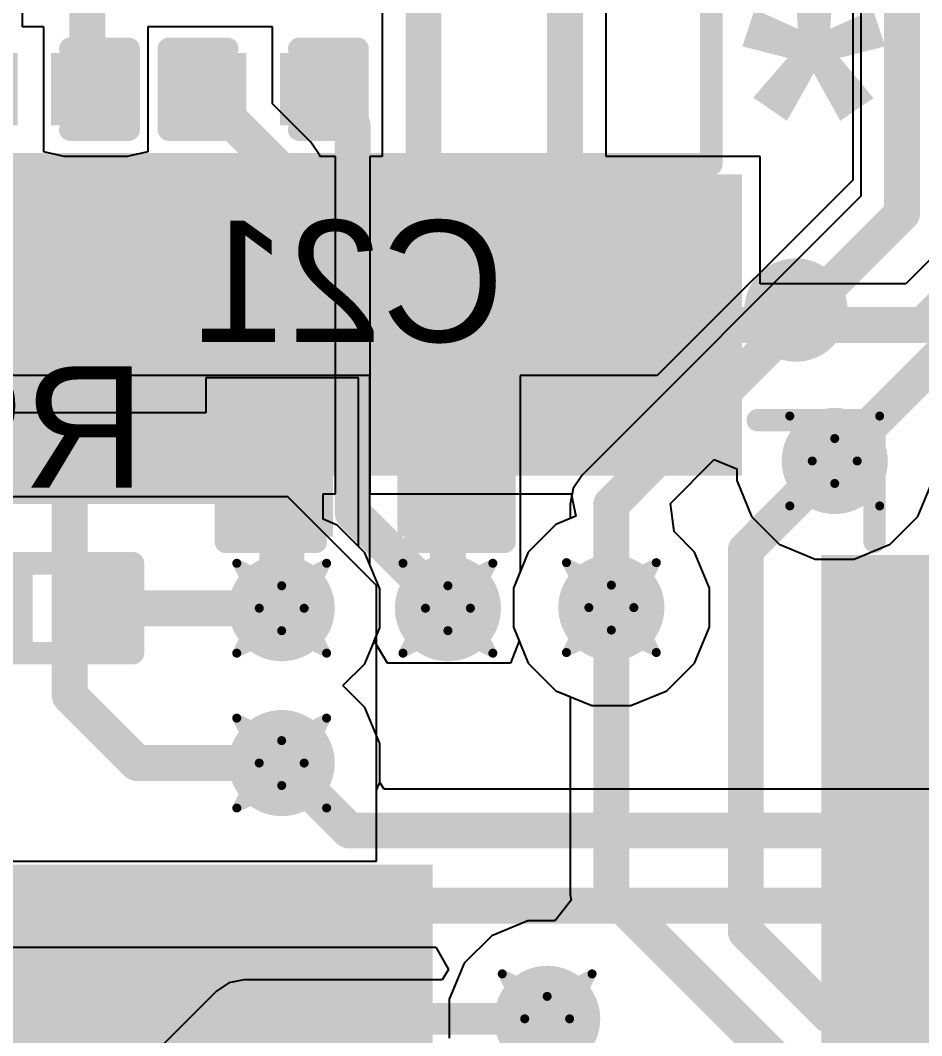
# Model space of a CAD drawing. Header units: inches. Extents: x -6 to 328, y -12 to 81.
# Drawn here: x 17.52 to 22.62, y 19.87 to 25.6 of the extents above; entities that cross this region are included whole.
import ezdxf

# ---------------------------------------------------------------- set-up
doc = ezdxf.new("R2010")
doc.units = ezdxf.units.IN
for name, color, linetype in [('Bottom Layer', 5, 'Continuous'), ('Bottom Overlay', 54, 'Continuous'), ('Bottom Paste', 16, 'Continuous'), ('Bottom Solder', 6, 'Continuous'), ('Drill Drawing', 1, 'Continuous'), ('Top Layer', 1, 'Continuous'), ('Top Overlay', 2, 'Continuous'), ('Top Paste', 8, 'Continuous'), ('Top Solder', 216, 'Continuous'), ('Via Holes', 16, 'Continuous')]:
    doc.layers.add(name, color=color, linetype=linetype)
doc.styles.add('Arial', font='', dxfattribs={"height": 0.2})
doc.styles.add('Arial_Bold', font='', dxfattribs={"height": 0.2})
doc.styles.get('Arial').set_extended_font_data('Arial')
doc.styles.get('Arial_Bold').set_extended_font_data('Arial', bold=True)

# ---------------------------------------------------------------- blocks, each defined once
blk = doc.blocks.new('LAN9255_ZMX019_9')
at = {"layer": 'Top Layer'}
for points in [[(-6.1, 8.45), (-6.1, 6.95), (-6.3, 6.95), (-6.3, 8.45)], [(-5.7, 8.45), (-5.7, 6.95), (-5.9, 6.95), (-5.9, 8.45)], [(-5.3, 8.45), (-5.3, 6.95), (-5.5, 6.95), (-5.5, 8.45)], [(-4.9, 8.45), (-4.9, 6.95), (-5.1, 6.95), (-5.1, 8.45)], [(-4.5, 8.45), (-4.5, 6.95), (-4.7, 6.95), (-4.7, 8.45)], [(-4.1, 8.45), (-4.1, 6.95), (-4.3, 6.95), (-4.3, 8.45)], [(-3.7, 8.45), (-3.7, 6.95), (-3.9, 6.95), (-3.9, 8.45)], [(-8.45, 6.3), (-6.95, 6.3), (-6.95, 6.1), (-8.45, 6.1)], [(-8.45, 5.9), (-6.95, 5.9), (-6.95, 5.7), (-8.45, 5.7)], [(-8.45, 5.5), (-6.95, 5.5), (-6.95, 5.3), (-8.45, 5.3)], [(-8.45, 5.1), (-6.95, 5.1), (-6.95, 4.9), (-8.45, 4.9)], [(-8.45, 4.7), (-6.95, 4.7), (-6.95, 4.5), (-8.45, 4.5)], [(-4.55, -4.55), (-4.55, 4.55), (4.55, 4.55), (4.55, -4.55)], [(-8.45, 4.3), (-6.95, 4.3), (-6.95, 4.1), (-8.45, 4.1)], [(-8.45, 3.9), (-6.95, 3.9), (-6.95, 3.7), (-8.45, 3.7)], [(-8.45, 3.5), (-6.95, 3.5), (-6.95, 3.3), (-8.45, 3.3)], [(-8.45, 3.1), (-6.95, 3.1), (-6.95, 2.9), (-8.45, 2.9)], [(-8.45, 2.7), (-6.95, 2.7), (-6.95, 2.5), (-8.45, 2.5)]]:
    blk.add_hatch(color=1, dxfattribs=at).paths.add_polyline_path(points)
at = {"layer": 'Top Paste'}
for points in [[(-6.1, 8.45), (-6.1, 6.95), (-6.3, 6.95), (-6.3, 8.45)], [(-5.7, 8.45), (-5.7, 6.95), (-5.9, 6.95), (-5.9, 8.45)], [(-5.3, 8.45), (-5.3, 6.95), (-5.5, 6.95), (-5.5, 8.45)], [(-4.9, 8.45), (-4.9, 6.95), (-5.1, 6.95), (-5.1, 8.45)], [(-4.5, 8.45), (-4.5, 6.95), (-4.7, 6.95), (-4.7, 8.45)], [(-4.1, 8.45), (-4.1, 6.95), (-4.3, 6.95), (-4.3, 8.45)], [(-3.7, 8.45), (-3.7, 6.95), (-3.9, 6.95), (-3.9, 8.45)], [(-8.45, 6.3), (-6.95, 6.3), (-6.95, 6.1), (-8.45, 6.1)], [(-8.45, 5.9), (-6.95, 5.9), (-6.95, 5.7), (-8.45, 5.7)], [(-8.45, 5.5), (-6.95, 5.5), (-6.95, 5.3), (-8.45, 5.3)], [(-8.45, 5.1), (-6.95, 5.1), (-6.95, 4.9), (-8.45, 4.9)], [(-8.45, 4.7), (-6.95, 4.7), (-6.95, 4.5), (-8.45, 4.5)], [(-4.55, -4.55), (-4.55, 4.55), (4.55, 4.55), (4.55, -4.55)], [(-8.45, 4.3), (-6.95, 4.3), (-6.95, 4.1), (-8.45, 4.1)], [(-8.45, 3.9), (-6.95, 3.9), (-6.95, 3.7), (-8.45, 3.7)], [(-8.45, 3.5), (-6.95, 3.5), (-6.95, 3.3), (-8.45, 3.3)], [(-8.45, 3.1), (-6.95, 3.1), (-6.95, 2.9), (-8.45, 2.9)], [(-8.45, 2.7), (-6.95, 2.7), (-6.95, 2.5), (-8.45, 2.5)]]:
    blk.add_hatch(color=8, dxfattribs=at).paths.add_polyline_path(points)
at = {"layer": 'Top Solder'}
for points in [[(-5.9984, 8.5516), (-5.9984, 6.8484), (-6.4016, 6.8484), (-6.4016, 8.5516)], [(-5.5984, 8.5516), (-5.5984, 6.8484), (-6.0016, 6.8484), (-6.0016, 8.5516)], [(-5.1984, 8.5516), (-5.1984, 6.8484), (-5.6016, 6.8484), (-5.6016, 8.5516)], [(-4.7984, 8.5516), (-4.7984, 6.8484), (-5.2016, 6.8484), (-5.2016, 8.5516)], [(-4.3984, 8.5516), (-4.3984, 6.8484), (-4.8016, 6.8484), (-4.8016, 8.5516)], [(-3.9984, 8.5516), (-3.9984, 6.8484), (-4.4016, 6.8484), (-4.4016, 8.5516)], [(-3.5984, 8.5516), (-3.5984, 6.8484), (-4.0016, 6.8484), (-4.0016, 8.5516)], [(-8.5516, 6.4016), (-6.8484, 6.4016), (-6.8484, 5.9984), (-8.5516, 5.9984)], [(-8.5516, 6.0016), (-6.8484, 6.0016), (-6.8484, 5.5984), (-8.5516, 5.5984)], [(-8.5516, 5.6016), (-6.8484, 5.6016), (-6.8484, 5.1984), (-8.5516, 5.1984)], [(-8.5516, 5.2016), (-6.8484, 5.2016), (-6.8484, 4.7984), (-8.5516, 4.7984)], [(-8.5516, 4.8016), (-6.8484, 4.8016), (-6.8484, 4.3984), (-8.5516, 4.3984)], [(-4.6516, -4.6516), (-4.6516, 4.6516), (4.6516, 4.6516), (4.6516, -4.6516)], [(-8.5516, 4.4016), (-6.8484, 4.4016), (-6.8484, 3.9984), (-8.5516, 3.9984)], [(-8.5516, 4.0016), (-6.8484, 4.0016), (-6.8484, 3.5984), (-8.5516, 3.5984)], [(-8.5516, 3.6016), (-6.8484, 3.6016), (-6.8484, 3.1984), (-8.5516, 3.1984)], [(-8.5516, 3.2016), (-6.8484, 3.2016), (-6.8484, 2.7984), (-8.5516, 2.7984)], [(-8.5516, 2.8016), (-6.8484, 2.8016), (-6.8484, 2.3984), (-8.5516, 2.3984)], [(-8.5516, 2.4016), (-6.8484, 2.4016), (-6.8484, 1.9984), (-8.5516, 1.9984)]]:
    blk.add_hatch(color=216, dxfattribs=at).paths.add_polyline_path(points)
at = {"layer": 'Top Overlay'}
for points in [[(-7.1628, 6.4897, 0.127, 0.127, 0), (-7.1628, 7.1501, 0.127, 0.127, 0)], [(-6.477, 7.1501, 0.127, 0.127, 0), (-7.1628, 7.1501, 0.127, 0.127, 0)]]:
    blk.add_lwpolyline(points, format="xyseb", dxfattribs=at)
for points in [[(-7.1945, 7.1501, 0.0635, 0.0635, 1), (-7.131, 7.1501, 0.0635, 0.0635, 1)], [(-7.1945, 7.1501, 0.0635, 0.0635, 1), (-7.131, 7.1501, 0.0635, 0.0635, 1)], [(-6.5087, 7.1501, 0.0635, 0.0635, 1), (-6.4452, 7.1501, 0.0635, 0.0635, 1)], [(-7.62, 6.7056, 0.254, 0.254, 1), (-7.9502, 6.7056, 0.254, 0.254, 1)], [(-8.0137, 6.7056, 0.127, 0.127, 1), (-7.8867, 6.7056, 0.127, 0.127, 1)], [(-7.6835, 6.7056, 0.127, 0.127, 1), (-7.5565, 6.7056, 0.127, 0.127, 1)], [(-7.1945, 6.4897, 0.0635, 0.0635, 1), (-7.131, 6.4897, 0.0635, 0.0635, 1)]]:
    blk.add_lwpolyline(points, format="xyseb", close=True, dxfattribs=at)
blk = doc.blocks.new('R___0201_B_24')
at = {"layer": 'Bottom Layer'}
for points in [[(-0.41, 0.185), (-0.14, 0.185), (-0.14, -0.185), (-0.41, -0.185)], [(0.14, 0.185), (0.41, 0.185), (0.41, -0.185), (0.14, -0.185)]]:
    blk.add_hatch(color=5, dxfattribs=at).paths.add_polyline_path(points)
at = {"layer": 'Bottom Paste'}
for points in [[(-0.41, 0.185), (-0.14, 0.185), (-0.14, -0.185), (-0.41, -0.185)], [(0.14, 0.185), (0.41, 0.185), (0.41, -0.185), (0.14, -0.185)]]:
    blk.add_hatch(color=16, dxfattribs=at).paths.add_polyline_path(points)
at = {"layer": 'Bottom Solder'}
for points in [[(-0.465, 0.24), (-0.085, 0.24), (-0.085, -0.24), (-0.465, -0.24)], [(0.085, 0.24), (0.465, 0.24), (0.465, -0.24), (0.085, -0.24)]]:
    blk.add_hatch(color=6, dxfattribs=at).paths.add_polyline_path(points)
at = {"layer": 'Bottom Overlay'}
for points in [[(-0.4826, -0.254, 0.127, 0.127, 0), (-0.4826, 0.254, 0.127, 0.127, 0)], [(-0.4826, 0.254, 0.127, 0.127, 0), (0.4826, 0.254, 0.127, 0.127, 0)], [(0.4826, -0.254, 0.127, 0.127, 0), (0.4826, 0.254, 0.127, 0.127, 0)], [(-0.4826, -0.254, 0.127, 0.127, 0), (0.4826, -0.254, 0.127, 0.127, 0)]]:
    blk.add_lwpolyline(points, format="xyseb", dxfattribs=at)
for points in [[(-0.5143, 0.254, 0.0635, 0.0635, 1), (-0.4508, 0.254, 0.0635, 0.0635, 1)], [(-0.5143, 0.254, 0.0635, 0.0635, 1), (-0.4508, 0.254, 0.0635, 0.0635, 1)], [(0.4508, 0.254, 0.0635, 0.0635, 1), (0.5143, 0.254, 0.0635, 0.0635, 1)], [(0.4508, 0.254, 0.0635, 0.0635, 1), (0.5143, 0.254, 0.0635, 0.0635, 1)], [(-0.5143, -0.254, 0.0635, 0.0635, 1), (-0.4508, -0.254, 0.0635, 0.0635, 1)], [(-0.5143, -0.254, 0.0635, 0.0635, 1), (-0.4508, -0.254, 0.0635, 0.0635, 1)], [(0.4508, -0.254, 0.0635, 0.0635, 1), (0.5143, -0.254, 0.0635, 0.0635, 1)], [(0.4508, -0.254, 0.0635, 0.0635, 1), (0.5143, -0.254, 0.0635, 0.0635, 1)]]:
    blk.add_lwpolyline(points, format="xyseb", close=True, dxfattribs=at)
blk = doc.blocks.new('CAP_0201_57')
at = {"layer": 'Top Layer'}
for points in [[(-0.45, 0.15), (-0.15, 0.15), (-0.15, -0.15), (-0.45, -0.15)], [(0.15, 0.15), (0.45, 0.15), (0.45, -0.15), (0.15, -0.15)]]:
    blk.add_hatch(color=1, dxfattribs=at).paths.add_polyline_path(points)
at = {"layer": 'Top Paste'}
for points in [[(-0.45, 0.15), (-0.15, 0.15), (-0.15, -0.15), (-0.45, -0.15)], [(0.15, 0.15), (0.45, 0.15), (0.45, -0.15), (0.15, -0.15)]]:
    blk.add_hatch(color=8, dxfattribs=at).paths.add_polyline_path(points)
at = {"layer": 'Top Solder'}
for points in [[(-0.505, 0.205), (-0.095, 0.205), (-0.095, -0.205), (-0.505, -0.205)], [(0.095, 0.205), (0.505, 0.205), (0.505, -0.205), (0.095, -0.205)]]:
    blk.add_hatch(color=216, dxfattribs=at).paths.add_polyline_path(points)
at = {"layer": 'Top Overlay'}
for points in [[(-0.5334, 0.2286, 0.127, 0.127, 0), (-0.2032, 0.2286, 0.127, 0.127, 0)], [(-0.5334, -0.2286, 0.127, 0.127, 0), (-0.5334, 0.2286, 0.127, 0.127, 0)], [(0.2032, 0.2286, 0.127, 0.127, 0), (0.5334, 0.2286, 0.127, 0.127, 0)], [(0.5334, -0.2286, 0.127, 0.127, 0), (0.5334, 0.2286, 0.127, 0.127, 0)], [(-0.5334, -0.2286, 0.127, 0.127, 0), (-0.2032, -0.2286, 0.127, 0.127, 0)], [(0.2032, -0.2286, 0.127, 0.127, 0), (0.5334, -0.2286, 0.127, 0.127, 0)]]:
    blk.add_lwpolyline(points, format="xyseb", dxfattribs=at)
for points in [[(-0.5651, 0.2286, 0.0635, 0.0635, 1), (-0.5016, 0.2286, 0.0635, 0.0635, 1)], [(-0.5651, 0.2286, 0.0635, 0.0635, 1), (-0.5016, 0.2286, 0.0635, 0.0635, 1)], [(-0.2349, 0.2286, 0.0635, 0.0635, 1), (-0.1714, 0.2286, 0.0635, 0.0635, 1)], [(0.1714, 0.2286, 0.0635, 0.0635, 1), (0.2349, 0.2286, 0.0635, 0.0635, 1)], [(0.5016, 0.2286, 0.0635, 0.0635, 1), (0.5651, 0.2286, 0.0635, 0.0635, 1)], [(0.5016, 0.2286, 0.0635, 0.0635, 1), (0.5651, 0.2286, 0.0635, 0.0635, 1)], [(-0.5651, -0.2286, 0.0635, 0.0635, 1), (-0.5016, -0.2286, 0.0635, 0.0635, 1)], [(-0.5651, -0.2286, 0.0635, 0.0635, 1), (-0.5016, -0.2286, 0.0635, 0.0635, 1)], [(-0.2349, -0.2286, 0.0635, 0.0635, 1), (-0.1714, -0.2286, 0.0635, 0.0635, 1)], [(0.1714, -0.2286, 0.0635, 0.0635, 1), (0.2349, -0.2286, 0.0635, 0.0635, 1)], [(0.5016, -0.2286, 0.0635, 0.0635, 1), (0.5651, -0.2286, 0.0635, 0.0635, 1)], [(0.5016, -0.2286, 0.0635, 0.0635, 1), (0.5651, -0.2286, 0.0635, 0.0635, 1)]]:
    blk.add_lwpolyline(points, format="xyseb", close=True, dxfattribs=at)
blk = doc.blocks.new('C___0402_B_61')
at = {"layer": 'Bottom Layer'}
for points in [[(-0.2413, 0.3175), (-0.2413, -0.3175), (-0.6985, -0.3175), (-0.6985, 0.3175)], [(0.6985, 0.3175), (0.6985, -0.3175), (0.2413, -0.3175), (0.2413, 0.3175)]]:
    blk.add_hatch(color=5, dxfattribs=at).paths.add_polyline_path(points)
at = {"layer": 'Bottom Paste'}
for points in [[(-0.2413, 0.3175), (-0.2413, -0.3175), (-0.6985, -0.3175), (-0.6985, 0.3175)], [(0.6985, 0.3175), (0.6985, -0.3175), (0.2413, -0.3175), (0.2413, 0.3175)]]:
    blk.add_hatch(color=16, dxfattribs=at).paths.add_polyline_path(points)
at = {"layer": 'Bottom Solder'}
for points in [[(-0.1813, 0.3775), (-0.1813, -0.3775), (-0.7585, -0.3775), (-0.7585, 0.3775)], [(0.7585, 0.3775), (0.7585, -0.3775), (0.1813, -0.3775), (0.1813, 0.3775)]]:
    blk.add_hatch(color=6, dxfattribs=at).paths.add_polyline_path(points)
at = {"layer": 'Bottom Overlay'}
for points in [[(-0.7874, -0.4064, 0.127, 0.127, 0), (-0.7874, 0.4064, 0.127, 0.127, 0)], [(-0.7874, 0.4064, 0.127, 0.127, 0), (-0.2794, 0.4064, 0.127, 0.127, 0)], [(0.2794, 0.4064, 0.127, 0.127, 0), (0.7874, 0.4064, 0.127, 0.127, 0)], [(0.7874, -0.4064, 0.127, 0.127, 0), (0.7874, 0.4064, 0.127, 0.127, 0)], [(-0.7874, -0.4064, 0.127, 0.127, 0), (-0.2794, -0.4064, 0.127, 0.127, 0)], [(0.2794, -0.4064, 0.127, 0.127, 0), (0.7874, -0.4064, 0.127, 0.127, 0)]]:
    blk.add_lwpolyline(points, format="xyseb", dxfattribs=at)
for points in [[(-0.8191, 0.4064, 0.0635, 0.0635, 1), (-0.7556, 0.4064, 0.0635, 0.0635, 1)], [(-0.8191, 0.4064, 0.0635, 0.0635, 1), (-0.7556, 0.4064, 0.0635, 0.0635, 1)], [(-0.3111, 0.4064, 0.0635, 0.0635, 1), (-0.2477, 0.4064, 0.0635, 0.0635, 1)], [(0.2477, 0.4064, 0.0635, 0.0635, 1), (0.3111, 0.4064, 0.0635, 0.0635, 1)], [(0.7556, 0.4064, 0.0635, 0.0635, 1), (0.8191, 0.4064, 0.0635, 0.0635, 1)], [(0.7556, 0.4064, 0.0635, 0.0635, 1), (0.8191, 0.4064, 0.0635, 0.0635, 1)], [(-0.8191, -0.4064, 0.0635, 0.0635, 1), (-0.7556, -0.4064, 0.0635, 0.0635, 1)], [(-0.8191, -0.4064, 0.0635, 0.0635, 1), (-0.7556, -0.4064, 0.0635, 0.0635, 1)], [(-0.3111, -0.4064, 0.0635, 0.0635, 1), (-0.2477, -0.4064, 0.0635, 0.0635, 1)], [(0.2477, -0.4064, 0.0635, 0.0635, 1), (0.3111, -0.4064, 0.0635, 0.0635, 1)], [(0.7556, -0.4064, 0.0635, 0.0635, 1), (0.8191, -0.4064, 0.0635, 0.0635, 1)], [(0.7556, -0.4064, 0.0635, 0.0635, 1), (0.8191, -0.4064, 0.0635, 0.0635, 1)]]:
    blk.add_lwpolyline(points, format="xyseb", close=True, dxfattribs=at)
blk = doc.blocks.new('CAP_0201_77')
at = {"layer": 'Top Layer'}
for points in [[(-0.45, 0.15), (-0.15, 0.15), (-0.15, -0.15), (-0.45, -0.15)], [(0.15, 0.15), (0.45, 0.15), (0.45, -0.15), (0.15, -0.15)]]:
    blk.add_hatch(color=1, dxfattribs=at).paths.add_polyline_path(points)
at = {"layer": 'Top Paste'}
for points in [[(-0.45, 0.15), (-0.15, 0.15), (-0.15, -0.15), (-0.45, -0.15)], [(0.15, 0.15), (0.45, 0.15), (0.45, -0.15), (0.15, -0.15)]]:
    blk.add_hatch(color=8, dxfattribs=at).paths.add_polyline_path(points)
at = {"layer": 'Top Solder'}
for points in [[(-0.505, 0.205), (-0.095, 0.205), (-0.095, -0.205), (-0.505, -0.205)], [(0.095, 0.205), (0.505, 0.205), (0.505, -0.205), (0.095, -0.205)]]:
    blk.add_hatch(color=216, dxfattribs=at).paths.add_polyline_path(points)
at = {"layer": 'Top Overlay'}
for points in [[(-0.5334, 0.2286, 0.127, 0.127, 0), (-0.2032, 0.2286, 0.127, 0.127, 0)], [(-0.5334, -0.2286, 0.127, 0.127, 0), (-0.5334, 0.2286, 0.127, 0.127, 0)], [(0.2032, 0.2286, 0.127, 0.127, 0), (0.5334, 0.2286, 0.127, 0.127, 0)], [(0.5334, -0.2286, 0.127, 0.127, 0), (0.5334, 0.2286, 0.127, 0.127, 0)], [(-0.5334, -0.2286, 0.127, 0.127, 0), (-0.2032, -0.2286, 0.127, 0.127, 0)], [(0.2032, -0.2286, 0.127, 0.127, 0), (0.5334, -0.2286, 0.127, 0.127, 0)]]:
    blk.add_lwpolyline(points, format="xyseb", dxfattribs=at)
for points in [[(-0.5651, 0.2286, 0.0635, 0.0635, 1), (-0.5016, 0.2286, 0.0635, 0.0635, 1)], [(-0.5651, 0.2286, 0.0635, 0.0635, 1), (-0.5016, 0.2286, 0.0635, 0.0635, 1)], [(-0.2349, 0.2286, 0.0635, 0.0635, 1), (-0.1714, 0.2286, 0.0635, 0.0635, 1)], [(0.1714, 0.2286, 0.0635, 0.0635, 1), (0.2349, 0.2286, 0.0635, 0.0635, 1)], [(0.5016, 0.2286, 0.0635, 0.0635, 1), (0.5651, 0.2286, 0.0635, 0.0635, 1)], [(0.5016, 0.2286, 0.0635, 0.0635, 1), (0.5651, 0.2286, 0.0635, 0.0635, 1)], [(-0.5651, -0.2286, 0.0635, 0.0635, 1), (-0.5016, -0.2286, 0.0635, 0.0635, 1)], [(-0.5651, -0.2286, 0.0635, 0.0635, 1), (-0.5016, -0.2286, 0.0635, 0.0635, 1)], [(-0.2349, -0.2286, 0.0635, 0.0635, 1), (-0.1714, -0.2286, 0.0635, 0.0635, 1)], [(0.1714, -0.2286, 0.0635, 0.0635, 1), (0.2349, -0.2286, 0.0635, 0.0635, 1)], [(0.5016, -0.2286, 0.0635, 0.0635, 1), (0.5651, -0.2286, 0.0635, 0.0635, 1)], [(0.5016, -0.2286, 0.0635, 0.0635, 1), (0.5651, -0.2286, 0.0635, 0.0635, 1)]]:
    blk.add_lwpolyline(points, format="xyseb", close=True, dxfattribs=at)

msp = doc.modelspace()

# ---------------------------------------------------------------- hatches: boundary and pattern name
at = {"layer": 'Bottom Layer'}
h = msp.add_hatch(color=5, dxfattribs=at)
edge = h.paths.add_edge_path()
edge.add_arc((22.1234, 23.114), 0.3, 0, 360)
h = msp.add_hatch(color=5, dxfattribs=at)
edge = h.paths.add_edge_path()
edge.add_arc((18.9968, 22.282), 0.3, 0, 360)
h = msp.add_hatch(color=5, dxfattribs=at)
edge = h.paths.add_edge_path()
edge.add_arc((19.9366, 22.282), 0.3, 0, 360)
h = msp.add_hatch(color=5, dxfattribs=at)
edge = h.paths.add_edge_path()
edge.add_arc((20.8606, 22.2856), 0.3, 0, 360)
h = msp.add_hatch(color=5, dxfattribs=at)
edge = h.paths.add_edge_path()
edge.add_arc((18.9968, 21.407), 0.3, 0, 360)
h = msp.add_hatch(color=5, dxfattribs=at)
edge = h.paths.add_edge_path()
edge.add_arc((20.4977, 19.9616), 0.3, 0, 360)
at = {"layer": 'Top Layer'}
h = msp.add_hatch(color=1, dxfattribs=at)
edge = h.paths.add_edge_path()
edge.add_arc((22.1234, 23.114), 0.3, 0, 360)
h = msp.add_hatch(color=1, dxfattribs=at)
edge = h.paths.add_edge_path()
edge.add_arc((18.9968, 22.282), 0.3, 0, 360)
h = msp.add_hatch(color=1, dxfattribs=at)
edge = h.paths.add_edge_path()
edge.add_arc((19.9366, 22.282), 0.3, 0, 360)
h = msp.add_hatch(color=1, dxfattribs=at)
edge = h.paths.add_edge_path()
edge.add_arc((20.8606, 22.2856), 0.3, 0, 360)
h = msp.add_hatch(color=1, dxfattribs=at)
edge = h.paths.add_edge_path()
edge.add_arc((18.9968, 21.407), 0.3, 0, 360)
h = msp.add_hatch(color=1, dxfattribs=at)
edge = h.paths.add_edge_path()
edge.add_arc((20.4977, 19.9616), 0.3, 0, 360)
at = {"layer": 'Via Holes'}
h = msp.add_hatch(color=7, dxfattribs=at)
edge = h.paths.add_edge_path()
edge.add_arc((22.1234, 23.114), 0.15, 0, 360)
h = msp.add_hatch(color=7, dxfattribs=at)
edge = h.paths.add_edge_path()
edge.add_arc((18.9968, 22.282), 0.15, 0, 360)
h = msp.add_hatch(color=7, dxfattribs=at)
edge = h.paths.add_edge_path()
edge.add_arc((19.9366, 22.282), 0.15, 0, 360)
h = msp.add_hatch(color=7, dxfattribs=at)
edge = h.paths.add_edge_path()
edge.add_arc((20.8606, 22.2856), 0.15, 0, 360)
h = msp.add_hatch(color=7, dxfattribs=at)
edge = h.paths.add_edge_path()
edge.add_arc((18.9968, 21.407), 0.15, 0, 360)
h = msp.add_hatch(color=7, dxfattribs=at)
edge = h.paths.add_edge_path()
edge.add_arc((20.4977, 19.9616), 0.15, 0, 360)

# ---------------------------------------------------------------- linework, layer by layer
at = {"layer": 'Bottom Layer'}
for p, q in [((22.2713, 29.5062), (22.2713, 24.61)), ((22.225, 28.6004), (22.225, 24.7015)), ((22.225, 24.7015), (21.1201, 23.5966)), ((22.2713, 24.61), (20.6958, 23.0345)), ((19.4945, 23.5966), (17.0688, 23.5966)), ((19.431, 23.5839), (18.5674, 23.5839)), ((18.5674, 23.5839), (18.5674, 23.3857)), ((19.431, 22.6313), (19.431, 23.5839)), ((19.4945, 22.5281), (19.4945, 23.5966)), ((21.1201, 23.5966), (20.3454, 23.5966)), ((20.3454, 23.5966), (20.3454, 22.4895)), ((18.5674, 23.3857), (5.8578, 23.3857)), ((21.1945, 22.8739), (21.4424, 23.1218)), ((21.4424, 23.1218), (21.5694, 23.0692)), ((21.5694, 23.0692), (21.5694, 23.0038)), ((20.6958, 23.0345), (20.6453, 22.9589)), ((20.6453, 22.9589), (20.6275, 22.8697)), ((21.5694, 23.0038), (21.6537, 22.8002)), ((22.5931, 22.8002), (22.6774, 23.0038)), ((20.6275, 22.8697), (20.6275, 22.7887)), ((21.2149, 22.7148), (21.1945, 22.8739)), ((20.6275, 22.7887), (20.5468, 22.7553)), ((21.6537, 22.8002), (21.8096, 22.6443)), ((22.4372, 22.6443), (22.5931, 22.8002)), ((20.5468, 22.7553), (20.3909, 22.5994)), ((21.3303, 22.5994), (21.2149, 22.7148)), ((19.4665, 22.5958), (19.431, 22.6313)), ((21.8096, 22.6443), (22.0132, 22.56)), ((22.2336, 22.56), (22.4372, 22.6443)), ((19.5508, 22.3922), (19.4665, 22.5958)), ((20.3909, 22.5994), (20.3066, 22.3958)), ((21.4146, 22.3958), (21.3303, 22.5994)), ((22.0132, 22.56), (22.2336, 22.56)), ((19.5508, 22.3922), (19.4945, 22.5281)), ((20.3454, 22.4895), (20.3066, 22.3958)), ((19.5508, 22.1718), (19.5508, 22.3922)), ((19.5508, 22.1718), (19.5508, 22.3922)), ((20.3066, 22.3958), (20.3066, 22.1754)), ((20.3066, 22.3958), (20.3066, 22.1754)), ((21.4146, 22.1754), (21.4146, 22.3958)), ((19.4665, 21.9682), (19.5508, 22.1718)), ((19.5202, 22.098), (19.5508, 22.1718)), ((20.3066, 22.1754), (20.3909, 21.9718)), ((20.3066, 22.1754), (20.3387, 22.098)), ((21.3303, 21.9718), (21.4146, 22.1754)), ((19.5956, 21.971), (19.5202, 22.098)), ((20.3387, 22.098), (20.2902, 21.971)), ((19.3428, 21.8445), (19.4665, 21.9682)), ((20.2902, 21.971), (19.5956, 21.971)), ((20.3909, 21.9718), (20.5468, 21.8159)), ((21.1744, 21.8159), (21.3303, 21.9718)), ((19.4665, 21.7208), (19.3428, 21.8445)), ((20.5468, 21.8159), (20.7504, 21.7316)), ((20.9708, 21.7316), (21.1744, 21.8159)), ((19.5508, 21.5172), (19.4665, 21.7208)), ((20.7504, 21.7316), (20.9708, 21.7316)), ((19.5508, 21.2968), (19.5508, 21.5172)), ((19.5761, 21.2589), (19.5508, 21.2968)), ((27.5512, 21.2589), (19.5761, 21.2589)), ((17.4049, 20.3674), (19.8686, 20.3674)), ((19.8686, 20.3674), (19.9398, 20.2404)), ((19.9398, 20.2404), (19.9038, 20.1817)), ((18.6987, 20.1649), (18.6273, 20.1172)), ((18.783, 20.1817), (18.6987, 20.1649)), ((19.9038, 20.1817), (18.783, 20.1817)), ((18.6273, 20.1172), (18.3312, 19.8211))]:
    msp.add_line(p, q, dxfattribs=at)
for points in [[(22.5044, 24.5135, 0.2032, 0.2032, 0), (22.5044, 29.6028, 0.2032, 0.2032, 0)], [(20.8606, 22.8697, 0.2032, 0.2032, 0), (22.5044, 24.5135, 0.2032, 0.2032, 0)], [(22.1234, 23.114, 0.2032, 0.2032, 0), (22.9434, 23.934, 0.2032, 0.2032, 0)], [(9.4184, 23.062, 0.381, 0.381, 0), (18.998, 23.062, 0.381, 0.381, 0)], [(18.998, 22.2832, 0.254, 0.254, 0), (18.998, 23.062, 0.254, 0.254, 0)], [(19.9378, 23.062, 0.2032, 0.2032, 0), (19.939, 23.0632, 0.2032, 0.2032, 0)], [(19.9378, 22.2856, 0.2032, 0.2032, 0), (19.9378, 23.062, 0.2032, 0.2032, 0)], [(20.8606, 22.2856, 0.2032, 0.2032, 0), (20.8606, 22.8697, 0.2032, 0.2032, 0)], [(17.9484, 22.282, 0.2032, 0.2032, 0), (18.9968, 22.282, 0.2032, 0.2032, 0)], [(18.9968, 22.282, 0.254, 0.254, 0), (18.998, 22.2832, 0.254, 0.254, 0)], [(19.9378, 22.2856, 0.2032, 0.2032, 0), (19.939, 22.2844, 0.2032, 0.2032, 0)], [(18.9968, 21.407, 0.2032, 0.2032, 0), (19.378, 21.0258, 0.2032, 0.2032, 0)], [(19.378, 21.0258, 0.2032, 0.2032, 0), (27.5512, 21.0258, 0.2032, 0.2032, 0)], [(17.4049, 20.6005, 0.2032, 0.2032, 0), (27.3035, 20.6005, 0.2032, 0.2032, 0)], [(18.4224, 19.6009, 0.1778, 0.1778, 0), (18.783, 19.9616, 0.1778, 0.1778, 0)], [(18.783, 19.9616, 0.1778, 0.1778, 0), (20.4977, 19.9616, 0.1778, 0.1778, 0)]]:
    msp.add_lwpolyline(points, format="xyseb", dxfattribs=at)
for points in [[(22.4536, 24.5135, 0.1016, 0.1016, 1), (22.5552, 24.5135, 0.1016, 0.1016, 1)], [(22.4536, 24.5135, 0.1016, 0.1016, 1), (22.5552, 24.5135, 0.1016, 0.1016, 1)], [(18.9027, 23.062, 0.1905, 0.1905, 1), (19.0932, 23.062, 0.1905, 0.1905, 1)], [(18.9345, 23.062, 0.127, 0.127, 1), (19.0615, 23.062, 0.127, 0.127, 1)], [(22.0726, 23.114, 0.1016, 0.1016, 1), (22.1742, 23.114, 0.1016, 0.1016, 1)], [(19.887, 23.062, 0.1016, 0.1016, 1), (19.9886, 23.062, 0.1016, 0.1016, 1)], [(19.887, 23.062, 0.1016, 0.1016, 1), (19.9886, 23.062, 0.1016, 0.1016, 1)], [(19.8882, 23.0632, 0.1016, 0.1016, 1), (19.9898, 23.0632, 0.1016, 0.1016, 1)], [(20.8098, 22.8697, 0.1016, 0.1016, 1), (20.9114, 22.8697, 0.1016, 0.1016, 1)], [(20.8098, 22.8697, 0.1016, 0.1016, 1), (20.9114, 22.8697, 0.1016, 0.1016, 1)], [(17.8976, 22.282, 0.1016, 0.1016, 1), (17.9992, 22.282, 0.1016, 0.1016, 1)], [(18.9333, 22.282, 0.127, 0.127, 1), (19.0603, 22.282, 0.127, 0.127, 1)], [(18.9345, 22.2832, 0.127, 0.127, 1), (19.0615, 22.2832, 0.127, 0.127, 1)], [(18.9345, 22.2832, 0.127, 0.127, 1), (19.0615, 22.2832, 0.127, 0.127, 1)], [(18.946, 22.282, 0.1016, 0.1016, 1), (19.0476, 22.282, 0.1016, 0.1016, 1)], [(19.887, 22.2856, 0.1016, 0.1016, 1), (19.9886, 22.2856, 0.1016, 0.1016, 1)], [(19.887, 22.2856, 0.1016, 0.1016, 1), (19.9886, 22.2856, 0.1016, 0.1016, 1)], [(19.8882, 22.2844, 0.1016, 0.1016, 1), (19.9898, 22.2844, 0.1016, 0.1016, 1)], [(20.8098, 22.2856, 0.1016, 0.1016, 1), (20.9114, 22.2856, 0.1016, 0.1016, 1)], [(18.946, 21.407, 0.1016, 0.1016, 1), (19.0476, 21.407, 0.1016, 0.1016, 1)], [(19.3272, 21.0258, 0.1016, 0.1016, 1), (19.4288, 21.0258, 0.1016, 0.1016, 1)], [(19.3272, 21.0258, 0.1016, 0.1016, 1), (19.4288, 21.0258, 0.1016, 0.1016, 1)], [(18.7385, 19.9616, 0.0889, 0.0889, 1), (18.8274, 19.9616, 0.0889, 0.0889, 1)], [(18.7385, 19.9616, 0.0889, 0.0889, 1), (18.8274, 19.9616, 0.0889, 0.0889, 1)], [(20.4533, 19.9616, 0.0889, 0.0889, 1), (20.5422, 19.9616, 0.0889, 0.0889, 1)]]:
    msp.add_lwpolyline(points, format="xyseb", close=True, dxfattribs=at)
at = {"layer": 'Drill Drawing'}
for points in [[(21.8694, 23.368, 0.0508, 0.0508, 0), (22.1234, 23.241, 0.0508, 0.0508, 0)], [(21.8694, 23.368, 0.0508, 0.0508, 0), (21.9964, 23.114, 0.0508, 0.0508, 0)], [(22.1234, 23.241, 0.0508, 0.0508, 0), (22.3774, 23.368, 0.0508, 0.0508, 0)], [(22.2504, 23.114, 0.0508, 0.0508, 0), (22.3774, 23.368, 0.0508, 0.0508, 0)], [(21.8694, 22.86, 0.0508, 0.0508, 0), (21.9964, 23.114, 0.0508, 0.0508, 0)], [(22.2504, 23.114, 0.0508, 0.0508, 0), (22.3774, 22.86, 0.0508, 0.0508, 0)], [(21.8694, 22.86, 0.0508, 0.0508, 0), (22.1234, 22.987, 0.0508, 0.0508, 0)], [(22.1234, 22.987, 0.0508, 0.0508, 0), (22.3774, 22.86, 0.0508, 0.0508, 0)], [(18.7428, 22.536, 0.0508, 0.0508, 0), (18.9968, 22.409, 0.0508, 0.0508, 0)], [(18.7428, 22.536, 0.0508, 0.0508, 0), (18.8698, 22.282, 0.0508, 0.0508, 0)], [(18.9968, 22.409, 0.0508, 0.0508, 0), (19.2508, 22.536, 0.0508, 0.0508, 0)], [(19.1238, 22.282, 0.0508, 0.0508, 0), (19.2508, 22.536, 0.0508, 0.0508, 0)], [(19.6826, 22.536, 0.0508, 0.0508, 0), (19.9366, 22.409, 0.0508, 0.0508, 0)], [(19.6826, 22.536, 0.0508, 0.0508, 0), (19.8096, 22.282, 0.0508, 0.0508, 0)], [(19.9366, 22.409, 0.0508, 0.0508, 0), (20.1906, 22.536, 0.0508, 0.0508, 0)], [(20.0636, 22.282, 0.0508, 0.0508, 0), (20.1906, 22.536, 0.0508, 0.0508, 0)], [(20.6066, 22.5396, 0.0508, 0.0508, 0), (20.8606, 22.4126, 0.0508, 0.0508, 0)], [(20.6066, 22.5396, 0.0508, 0.0508, 0), (20.7336, 22.2856, 0.0508, 0.0508, 0)], [(20.8606, 22.4126, 0.0508, 0.0508, 0), (21.1146, 22.5396, 0.0508, 0.0508, 0)], [(20.9876, 22.2856, 0.0508, 0.0508, 0), (21.1146, 22.5396, 0.0508, 0.0508, 0)], [(18.7428, 22.028, 0.0508, 0.0508, 0), (18.8698, 22.282, 0.0508, 0.0508, 0)], [(19.1238, 22.282, 0.0508, 0.0508, 0), (19.2508, 22.028, 0.0508, 0.0508, 0)], [(19.6826, 22.028, 0.0508, 0.0508, 0), (19.8096, 22.282, 0.0508, 0.0508, 0)], [(20.0636, 22.282, 0.0508, 0.0508, 0), (20.1906, 22.028, 0.0508, 0.0508, 0)], [(20.6066, 22.0316, 0.0508, 0.0508, 0), (20.7336, 22.2856, 0.0508, 0.0508, 0)], [(20.9876, 22.2856, 0.0508, 0.0508, 0), (21.1146, 22.0316, 0.0508, 0.0508, 0)], [(18.7428, 22.028, 0.0508, 0.0508, 0), (18.9968, 22.155, 0.0508, 0.0508, 0)], [(18.9968, 22.155, 0.0508, 0.0508, 0), (19.2508, 22.028, 0.0508, 0.0508, 0)], [(19.6826, 22.028, 0.0508, 0.0508, 0), (19.9366, 22.155, 0.0508, 0.0508, 0)], [(19.9366, 22.155, 0.0508, 0.0508, 0), (20.1906, 22.028, 0.0508, 0.0508, 0)], [(20.6066, 22.0316, 0.0508, 0.0508, 0), (20.8606, 22.1586, 0.0508, 0.0508, 0)], [(20.8606, 22.1586, 0.0508, 0.0508, 0), (21.1146, 22.0316, 0.0508, 0.0508, 0)], [(18.7428, 21.661, 0.0508, 0.0508, 0), (18.9968, 21.534, 0.0508, 0.0508, 0)], [(18.7428, 21.661, 0.0508, 0.0508, 0), (18.8698, 21.407, 0.0508, 0.0508, 0)], [(18.9968, 21.534, 0.0508, 0.0508, 0), (19.2508, 21.661, 0.0508, 0.0508, 0)], [(19.1238, 21.407, 0.0508, 0.0508, 0), (19.2508, 21.661, 0.0508, 0.0508, 0)], [(18.7428, 21.153, 0.0508, 0.0508, 0), (18.8698, 21.407, 0.0508, 0.0508, 0)], [(19.1238, 21.407, 0.0508, 0.0508, 0), (19.2508, 21.153, 0.0508, 0.0508, 0)], [(18.7428, 21.153, 0.0508, 0.0508, 0), (18.9968, 21.28, 0.0508, 0.0508, 0)], [(18.9968, 21.28, 0.0508, 0.0508, 0), (19.2508, 21.153, 0.0508, 0.0508, 0)], [(20.2437, 20.2156, 0.0508, 0.0508, 0), (20.4977, 20.0886, 0.0508, 0.0508, 0)], [(20.2437, 20.2156, 0.0508, 0.0508, 0), (20.3707, 19.9616, 0.0508, 0.0508, 0)], [(20.4977, 20.0886, 0.0508, 0.0508, 0), (20.7517, 20.2156, 0.0508, 0.0508, 0)], [(20.6247, 19.9616, 0.0508, 0.0508, 0), (20.7517, 20.2156, 0.0508, 0.0508, 0)], [(20.2437, 19.7076, 0.0508, 0.0508, 0), (20.3707, 19.9616, 0.0508, 0.0508, 0)], [(20.6247, 19.9616, 0.0508, 0.0508, 0), (20.7517, 19.7076, 0.0508, 0.0508, 0)]]:
    msp.add_lwpolyline(points, format="xyseb", dxfattribs=at)
for points in [[(21.8567, 23.368, 0.0254, 0.0254, 1), (21.8821, 23.368, 0.0254, 0.0254, 1)], [(21.8567, 23.368, 0.0254, 0.0254, 1), (21.8821, 23.368, 0.0254, 0.0254, 1)], [(22.3647, 23.368, 0.0254, 0.0254, 1), (22.3901, 23.368, 0.0254, 0.0254, 1)], [(22.3647, 23.368, 0.0254, 0.0254, 1), (22.3901, 23.368, 0.0254, 0.0254, 1)], [(22.1107, 23.241, 0.0254, 0.0254, 1), (22.1361, 23.241, 0.0254, 0.0254, 1)], [(22.1107, 23.241, 0.0254, 0.0254, 1), (22.1361, 23.241, 0.0254, 0.0254, 1)], [(21.9837, 23.114, 0.0254, 0.0254, 1), (22.0091, 23.114, 0.0254, 0.0254, 1)], [(21.9837, 23.114, 0.0254, 0.0254, 1), (22.0091, 23.114, 0.0254, 0.0254, 1)], [(22.2377, 23.114, 0.0254, 0.0254, 1), (22.2631, 23.114, 0.0254, 0.0254, 1)], [(22.2377, 23.114, 0.0254, 0.0254, 1), (22.2631, 23.114, 0.0254, 0.0254, 1)], [(22.1107, 22.987, 0.0254, 0.0254, 1), (22.1361, 22.987, 0.0254, 0.0254, 1)], [(22.1107, 22.987, 0.0254, 0.0254, 1), (22.1361, 22.987, 0.0254, 0.0254, 1)], [(21.8567, 22.86, 0.0254, 0.0254, 1), (21.8821, 22.86, 0.0254, 0.0254, 1)], [(21.8567, 22.86, 0.0254, 0.0254, 1), (21.8821, 22.86, 0.0254, 0.0254, 1)], [(22.3647, 22.86, 0.0254, 0.0254, 1), (22.3901, 22.86, 0.0254, 0.0254, 1)], [(22.3647, 22.86, 0.0254, 0.0254, 1), (22.3901, 22.86, 0.0254, 0.0254, 1)], [(18.7301, 22.536, 0.0254, 0.0254, 1), (18.7555, 22.536, 0.0254, 0.0254, 1)], [(18.7301, 22.536, 0.0254, 0.0254, 1), (18.7555, 22.536, 0.0254, 0.0254, 1)], [(19.2381, 22.536, 0.0254, 0.0254, 1), (19.2635, 22.536, 0.0254, 0.0254, 1)], [(19.2381, 22.536, 0.0254, 0.0254, 1), (19.2635, 22.536, 0.0254, 0.0254, 1)], [(19.6699, 22.536, 0.0254, 0.0254, 1), (19.6953, 22.536, 0.0254, 0.0254, 1)], [(19.6699, 22.536, 0.0254, 0.0254, 1), (19.6953, 22.536, 0.0254, 0.0254, 1)], [(20.1779, 22.536, 0.0254, 0.0254, 1), (20.2033, 22.536, 0.0254, 0.0254, 1)], [(20.1779, 22.536, 0.0254, 0.0254, 1), (20.2033, 22.536, 0.0254, 0.0254, 1)], [(20.5939, 22.5396, 0.0254, 0.0254, 1), (20.6193, 22.5396, 0.0254, 0.0254, 1)], [(20.5939, 22.5396, 0.0254, 0.0254, 1), (20.6193, 22.5396, 0.0254, 0.0254, 1)], [(21.1019, 22.5396, 0.0254, 0.0254, 1), (21.1273, 22.5396, 0.0254, 0.0254, 1)], [(21.1019, 22.5396, 0.0254, 0.0254, 1), (21.1273, 22.5396, 0.0254, 0.0254, 1)], [(20.8479, 22.4126, 0.0254, 0.0254, 1), (20.8733, 22.4126, 0.0254, 0.0254, 1)], [(20.8479, 22.4126, 0.0254, 0.0254, 1), (20.8733, 22.4126, 0.0254, 0.0254, 1)], [(18.9841, 22.409, 0.0254, 0.0254, 1), (19.0095, 22.409, 0.0254, 0.0254, 1)], [(18.9841, 22.409, 0.0254, 0.0254, 1), (19.0095, 22.409, 0.0254, 0.0254, 1)], [(19.9239, 22.409, 0.0254, 0.0254, 1), (19.9493, 22.409, 0.0254, 0.0254, 1)], [(19.9239, 22.409, 0.0254, 0.0254, 1), (19.9493, 22.409, 0.0254, 0.0254, 1)], [(18.8571, 22.282, 0.0254, 0.0254, 1), (18.8825, 22.282, 0.0254, 0.0254, 1)], [(18.8571, 22.282, 0.0254, 0.0254, 1), (18.8825, 22.282, 0.0254, 0.0254, 1)], [(19.1111, 22.282, 0.0254, 0.0254, 1), (19.1365, 22.282, 0.0254, 0.0254, 1)], [(19.1111, 22.282, 0.0254, 0.0254, 1), (19.1365, 22.282, 0.0254, 0.0254, 1)], [(19.7969, 22.282, 0.0254, 0.0254, 1), (19.8223, 22.282, 0.0254, 0.0254, 1)], [(19.7969, 22.282, 0.0254, 0.0254, 1), (19.8223, 22.282, 0.0254, 0.0254, 1)], [(20.0509, 22.282, 0.0254, 0.0254, 1), (20.0763, 22.282, 0.0254, 0.0254, 1)], [(20.0509, 22.282, 0.0254, 0.0254, 1), (20.0763, 22.282, 0.0254, 0.0254, 1)], [(20.7209, 22.2856, 0.0254, 0.0254, 1), (20.7463, 22.2856, 0.0254, 0.0254, 1)], [(20.7209, 22.2856, 0.0254, 0.0254, 1), (20.7463, 22.2856, 0.0254, 0.0254, 1)], [(20.9749, 22.2856, 0.0254, 0.0254, 1), (21.0003, 22.2856, 0.0254, 0.0254, 1)], [(20.9749, 22.2856, 0.0254, 0.0254, 1), (21.0003, 22.2856, 0.0254, 0.0254, 1)], [(18.9841, 22.155, 0.0254, 0.0254, 1), (19.0095, 22.155, 0.0254, 0.0254, 1)], [(18.9841, 22.155, 0.0254, 0.0254, 1), (19.0095, 22.155, 0.0254, 0.0254, 1)], [(19.9239, 22.155, 0.0254, 0.0254, 1), (19.9493, 22.155, 0.0254, 0.0254, 1)], [(19.9239, 22.155, 0.0254, 0.0254, 1), (19.9493, 22.155, 0.0254, 0.0254, 1)], [(20.8479, 22.1586, 0.0254, 0.0254, 1), (20.8733, 22.1586, 0.0254, 0.0254, 1)], [(20.8479, 22.1586, 0.0254, 0.0254, 1), (20.8733, 22.1586, 0.0254, 0.0254, 1)], [(18.7301, 22.028, 0.0254, 0.0254, 1), (18.7555, 22.028, 0.0254, 0.0254, 1)], [(18.7301, 22.028, 0.0254, 0.0254, 1), (18.7555, 22.028, 0.0254, 0.0254, 1)], [(19.2381, 22.028, 0.0254, 0.0254, 1), (19.2635, 22.028, 0.0254, 0.0254, 1)], [(19.2381, 22.028, 0.0254, 0.0254, 1), (19.2635, 22.028, 0.0254, 0.0254, 1)], [(19.6699, 22.028, 0.0254, 0.0254, 1), (19.6953, 22.028, 0.0254, 0.0254, 1)], [(19.6699, 22.028, 0.0254, 0.0254, 1), (19.6953, 22.028, 0.0254, 0.0254, 1)], [(20.1779, 22.028, 0.0254, 0.0254, 1), (20.2033, 22.028, 0.0254, 0.0254, 1)], [(20.1779, 22.028, 0.0254, 0.0254, 1), (20.2033, 22.028, 0.0254, 0.0254, 1)], [(20.5939, 22.0316, 0.0254, 0.0254, 1), (20.6193, 22.0316, 0.0254, 0.0254, 1)], [(20.5939, 22.0316, 0.0254, 0.0254, 1), (20.6193, 22.0316, 0.0254, 0.0254, 1)], [(21.1019, 22.0316, 0.0254, 0.0254, 1), (21.1273, 22.0316, 0.0254, 0.0254, 1)], [(21.1019, 22.0316, 0.0254, 0.0254, 1), (21.1273, 22.0316, 0.0254, 0.0254, 1)], [(18.7301, 21.661, 0.0254, 0.0254, 1), (18.7555, 21.661, 0.0254, 0.0254, 1)], [(18.7301, 21.661, 0.0254, 0.0254, 1), (18.7555, 21.661, 0.0254, 0.0254, 1)], [(19.2381, 21.661, 0.0254, 0.0254, 1), (19.2635, 21.661, 0.0254, 0.0254, 1)], [(19.2381, 21.661, 0.0254, 0.0254, 1), (19.2635, 21.661, 0.0254, 0.0254, 1)], [(18.9841, 21.534, 0.0254, 0.0254, 1), (19.0095, 21.534, 0.0254, 0.0254, 1)], [(18.9841, 21.534, 0.0254, 0.0254, 1), (19.0095, 21.534, 0.0254, 0.0254, 1)], [(18.8571, 21.407, 0.0254, 0.0254, 1), (18.8825, 21.407, 0.0254, 0.0254, 1)], [(18.8571, 21.407, 0.0254, 0.0254, 1), (18.8825, 21.407, 0.0254, 0.0254, 1)], [(19.1111, 21.407, 0.0254, 0.0254, 1), (19.1365, 21.407, 0.0254, 0.0254, 1)], [(19.1111, 21.407, 0.0254, 0.0254, 1), (19.1365, 21.407, 0.0254, 0.0254, 1)], [(18.9841, 21.28, 0.0254, 0.0254, 1), (19.0095, 21.28, 0.0254, 0.0254, 1)], [(18.9841, 21.28, 0.0254, 0.0254, 1), (19.0095, 21.28, 0.0254, 0.0254, 1)], [(18.7301, 21.153, 0.0254, 0.0254, 1), (18.7555, 21.153, 0.0254, 0.0254, 1)], [(18.7301, 21.153, 0.0254, 0.0254, 1), (18.7555, 21.153, 0.0254, 0.0254, 1)], [(19.2381, 21.153, 0.0254, 0.0254, 1), (19.2635, 21.153, 0.0254, 0.0254, 1)], [(19.2381, 21.153, 0.0254, 0.0254, 1), (19.2635, 21.153, 0.0254, 0.0254, 1)], [(20.231, 20.2156, 0.0254, 0.0254, 1), (20.2564, 20.2156, 0.0254, 0.0254, 1)], [(20.231, 20.2156, 0.0254, 0.0254, 1), (20.2564, 20.2156, 0.0254, 0.0254, 1)], [(20.739, 20.2156, 0.0254, 0.0254, 1), (20.7644, 20.2156, 0.0254, 0.0254, 1)], [(20.739, 20.2156, 0.0254, 0.0254, 1), (20.7644, 20.2156, 0.0254, 0.0254, 1)], [(20.485, 20.0886, 0.0254, 0.0254, 1), (20.5104, 20.0886, 0.0254, 0.0254, 1)], [(20.485, 20.0886, 0.0254, 0.0254, 1), (20.5104, 20.0886, 0.0254, 0.0254, 1)], [(20.358, 19.9616, 0.0254, 0.0254, 1), (20.3834, 19.9616, 0.0254, 0.0254, 1)], [(20.358, 19.9616, 0.0254, 0.0254, 1), (20.3834, 19.9616, 0.0254, 0.0254, 1)], [(20.612, 19.9616, 0.0254, 0.0254, 1), (20.6374, 19.9616, 0.0254, 0.0254, 1)], [(20.612, 19.9616, 0.0254, 0.0254, 1), (20.6374, 19.9616, 0.0254, 0.0254, 1)]]:
    msp.add_lwpolyline(points, format="xyseb", close=True, dxfattribs=at)
at = {"layer": 'Top Layer'}
for p, q in [((17.5315, 25.5682), (17.5315, 26.9626)), ((19.5653, 25.6818), (19.5653, 24.8352)), ((20.8315, 24.8352), (20.8315, 25.6818)), ((17.6516, 25.5682), (17.5315, 25.5682)), ((17.6516, 24.8618), (17.6516, 25.5682)), ((18.9456, 25.5682), (18.2392, 25.5682)), ((18.2392, 25.5682), (18.2392, 24.8618)), ((18.9456, 25.1322), (18.9456, 25.5682)), ((19.1616, 24.9162), (18.9456, 25.1322)), ((19.2121, 24.8406), (19.1616, 24.9162)), ((23.3394, 24.9298), (22.5247, 24.1151)), ((17.7676, 24.8352), (17.6516, 24.8618)), ((18.2392, 24.8618), (18.1232, 24.8352)), ((18.1232, 24.8352), (17.7676, 24.8352)), ((19.2132, 24.8352), (19.2121, 24.8406)), ((19.3016, 24.8352), (19.2132, 24.8352)), ((19.3016, 22.9288), (19.3016, 24.8352)), ((19.5653, 24.8352), (19.4952, 24.8352)), ((19.4952, 24.8352), (19.4952, 22.9288)), ((21.7016, 24.8352), (20.8315, 24.8352)), ((21.7016, 24.1151), (21.7016, 24.8352)), ((22.5247, 24.1151), (21.7016, 24.1151)), ((19.0322, 22.9108), (16.0984, 22.9108)), ((19.5326, 22.4104), (19.0322, 22.9108)), ((19.2307, 22.7848), (19.2307, 22.9288)), ((19.2307, 22.9288), (19.3016, 22.9288)), ((19.4952, 22.9288), (20.6339, 22.9288)), ((20.6339, 22.9288), (20.6591, 22.8018)), ((19.3106, 22.7517), (19.2307, 22.7848)), ((20.6591, 22.8018), (20.5468, 22.7553)), ((19.4665, 22.5958), (19.3106, 22.7517)), ((20.5468, 22.7553), (20.3909, 22.5994)), ((19.5508, 22.3922), (19.4665, 22.5958)), ((20.3909, 22.5994), (20.3066, 22.3958)), ((19.5326, 20.853), (19.5326, 22.4104)), ((19.5508, 22.1718), (19.5508, 22.3922)), ((20.3066, 22.3958), (20.3066, 22.1754)), ((19.5326, 22.1279), (19.5508, 22.1718)), ((20.3066, 22.1754), (20.3909, 21.9718)), ((19.5326, 21.5611), (19.5326, 22.1279)), ((20.3909, 21.9718), (20.5468, 21.8159)), ((20.5468, 21.8159), (20.6275, 21.7825)), ((20.6275, 21.7825), (20.6275, 20.6621)), ((19.5508, 21.5172), (19.5326, 21.5611)), ((19.5508, 21.2968), (19.5508, 21.5172)), ((19.5326, 21.2529), (19.5508, 21.2968)), ((19.5326, 20.853), (19.5326, 21.2529)), ((16.0984, 20.853), (19.5326, 20.853)), ((16.0984, 20.853), (19.5326, 20.853)), ((20.6275, 20.6621), (20.6333, 20.6329)), ((20.633, 20.6313), (20.5463, 20.5205)), ((20.6333, 20.6329), (20.633, 20.6313)), ((20.3875, 20.5156), (20.1839, 20.4312)), ((20.537, 20.5156), (20.3875, 20.5156)), ((20.5463, 20.5205), (20.537, 20.5156)), ((20.1839, 20.4312), (20.028, 20.2754)), ((20.028, 20.2754), (19.9437, 20.0718)), ((19.9437, 20.0718), (19.9437, 19.8514))]:
    msp.add_line(p, q, dxfattribs=at)
for points in [[(19.7984, 23.882, 0.2032, 0.2032, 0), (19.7984, 26.029, 0.2032, 0.2032, 0)], [(20.5984, 23.882, 0.2032, 0.2032, 0), (20.5984, 26.029, 0.2032, 0.2032, 0)], [(17.8984, 25.215, 0.2032, 0.2032, 0), (17.8984, 25.829, 0.2032, 0.2032, 0)], [(18.5924, 25.215, 0.2032, 0.2032, 0), (18.6408, 25.1666, 0.2032, 0.2032, 0)], [(19.1924, 25.215, 0.2032, 0.2032, 0), (19.3984, 25.009, 0.2032, 0.2032, 0)], [(18.6408, 25.1074, 0.2032, 0.2032, 0), (18.6408, 25.1666, 0.2032, 0.2032, 0)], [(18.6408, 25.1074, 0.2032, 0.2032, 0), (18.9968, 24.7514, 0.2032, 0.2032, 0)], [(19.3984, 23.8852, 0.2032, 0.2032, 0), (19.3984, 25.009, 0.2032, 0.2032, 0)], [(18.9968, 23.8836, 0.2032, 0.2032, 0), (18.9968, 24.7514, 0.2032, 0.2032, 0)], [(22.6212, 23.882, 0.2032, 0.2032, 0), (23.5042, 24.765, 0.2032, 0.2032, 0)], [(18.9968, 23.8836, 0.2032, 0.2032, 0), (18.9984, 23.882, 0.2032, 0.2032, 0)], [(19.3968, 23.8836, 0.2032, 0.2032, 0), (19.3984, 23.8852, 0.2032, 0.2032, 0)], [(19.3968, 23.8836, 0.2032, 0.2032, 0), (19.3984, 23.882, 0.2032, 0.2032, 0)], [(17.7984, 21.788, 0.2032, 0.2032, 0), (17.7984, 23.882, 0.2032, 0.2032, 0)], [(18.9976, 23.8812, 0.2032, 0.2032, 0), (18.9984, 23.882, 0.2032, 0.2032, 0)], [(18.9976, 22.2828, 0.2032, 0.2032, 0), (18.9976, 23.8812, 0.2032, 0.2032, 0)], [(19.3984, 22.8202, 0.2032, 0.2032, 0), (19.3984, 23.882, 0.2032, 0.2032, 0)], [(21.3984, 23.882, 0.2032, 0.2032, 0), (22.6212, 23.882, 0.2032, 0.2032, 0)], [(21.621, 22.6116, 0.2032, 0.2032, 0), (22.1234, 23.114, 0.2032, 0.2032, 0)], [(19.3984, 22.8202, 0.2032, 0.2032, 0), (19.9366, 22.282, 0.2032, 0.2032, 0)], [(21.621, 20.4527, 0.2032, 0.2032, 0), (21.621, 22.6116, 0.2032, 0.2032, 0)], [(18.9968, 22.282, 0.2032, 0.2032, 0), (18.9976, 22.2828, 0.2032, 0.2032, 0)], [(20.8606, 20.6621, 0.2032, 0.2032, 0), (20.8606, 22.2856, 0.2032, 0.2032, 0)], [(17.7984, 21.788, 0.2032, 0.2032, 0), (18.1794, 21.407, 0.2032, 0.2032, 0)], [(18.1794, 21.407, 0.2032, 0.2032, 0), (18.9968, 21.407, 0.2032, 0.2032, 0)], [(20.8606, 20.6621, 0.2032, 0.2032, 0), (21.9407, 19.582, 0.2032, 0.2032, 0)], [(21.621, 20.4527, 0.2032, 0.2032, 0), (22.0917, 19.982, 0.2032, 0.2032, 0)], [(22.0917, 19.982, 0.2032, 0.2032, 0), (22.8984, 19.982, 0.2032, 0.2032, 0)], [(20.0152, 19.4791, 0.1778, 0.1778, 0), (20.4977, 19.9616, 0.1778, 0.1778, 0)]]:
    msp.add_lwpolyline(points, format="xyseb", dxfattribs=at)
for points in [[(17.8476, 25.215, 0.1016, 0.1016, 1), (17.9492, 25.215, 0.1016, 0.1016, 1)], [(18.5416, 25.215, 0.1016, 0.1016, 1), (18.6432, 25.215, 0.1016, 0.1016, 1)], [(19.1416, 25.215, 0.1016, 0.1016, 1), (19.2432, 25.215, 0.1016, 0.1016, 1)], [(18.59, 25.1666, 0.1016, 0.1016, 1), (18.6916, 25.1666, 0.1016, 0.1016, 1)], [(18.59, 25.1666, 0.1016, 0.1016, 1), (18.6916, 25.1666, 0.1016, 0.1016, 1)], [(18.59, 25.1074, 0.1016, 0.1016, 1), (18.6916, 25.1074, 0.1016, 0.1016, 1)], [(18.59, 25.1074, 0.1016, 0.1016, 1), (18.6916, 25.1074, 0.1016, 0.1016, 1)], [(19.3476, 25.009, 0.1016, 0.1016, 1), (19.4492, 25.009, 0.1016, 0.1016, 1)], [(19.3476, 25.009, 0.1016, 0.1016, 1), (19.4492, 25.009, 0.1016, 0.1016, 1)], [(18.946, 24.7514, 0.1016, 0.1016, 1), (19.0476, 24.7514, 0.1016, 0.1016, 1)], [(18.946, 24.7514, 0.1016, 0.1016, 1), (19.0476, 24.7514, 0.1016, 0.1016, 1)], [(18.946, 23.8836, 0.1016, 0.1016, 1), (19.0476, 23.8836, 0.1016, 0.1016, 1)], [(18.946, 23.8836, 0.1016, 0.1016, 1), (19.0476, 23.8836, 0.1016, 0.1016, 1)], [(19.346, 23.8836, 0.1016, 0.1016, 1), (19.4476, 23.8836, 0.1016, 0.1016, 1)], [(19.346, 23.8836, 0.1016, 0.1016, 1), (19.4476, 23.8836, 0.1016, 0.1016, 1)], [(19.3476, 23.8852, 0.1016, 0.1016, 1), (19.4492, 23.8852, 0.1016, 0.1016, 1)], [(19.3476, 23.8852, 0.1016, 0.1016, 1), (19.4492, 23.8852, 0.1016, 0.1016, 1)], [(17.7476, 23.882, 0.1016, 0.1016, 1), (17.8492, 23.882, 0.1016, 0.1016, 1)], [(18.9468, 23.8812, 0.1016, 0.1016, 1), (19.0484, 23.8812, 0.1016, 0.1016, 1)], [(18.9468, 23.8812, 0.1016, 0.1016, 1), (19.0484, 23.8812, 0.1016, 0.1016, 1)], [(18.9476, 23.882, 0.1016, 0.1016, 1), (19.0492, 23.882, 0.1016, 0.1016, 1)], [(18.9476, 23.882, 0.1016, 0.1016, 1), (19.0492, 23.882, 0.1016, 0.1016, 1)], [(19.3476, 23.882, 0.1016, 0.1016, 1), (19.4492, 23.882, 0.1016, 0.1016, 1)], [(19.3476, 23.882, 0.1016, 0.1016, 1), (19.4492, 23.882, 0.1016, 0.1016, 1)], [(19.7476, 23.882, 0.1016, 0.1016, 1), (19.8492, 23.882, 0.1016, 0.1016, 1)], [(20.5476, 23.882, 0.1016, 0.1016, 1), (20.6492, 23.882, 0.1016, 0.1016, 1)], [(21.3476, 23.882, 0.1016, 0.1016, 1), (21.4492, 23.882, 0.1016, 0.1016, 1)], [(22.5704, 23.882, 0.1016, 0.1016, 1), (22.672, 23.882, 0.1016, 0.1016, 1)], [(22.5704, 23.882, 0.1016, 0.1016, 1), (22.672, 23.882, 0.1016, 0.1016, 1)], [(22.0726, 23.114, 0.1016, 0.1016, 1), (22.1742, 23.114, 0.1016, 0.1016, 1)], [(19.3476, 22.8202, 0.1016, 0.1016, 1), (19.4492, 22.8202, 0.1016, 0.1016, 1)], [(19.3476, 22.8202, 0.1016, 0.1016, 1), (19.4492, 22.8202, 0.1016, 0.1016, 1)], [(21.5702, 22.6116, 0.1016, 0.1016, 1), (21.6718, 22.6116, 0.1016, 0.1016, 1)], [(21.5702, 22.6116, 0.1016, 0.1016, 1), (21.6718, 22.6116, 0.1016, 0.1016, 1)], [(18.946, 22.282, 0.1016, 0.1016, 1), (19.0476, 22.282, 0.1016, 0.1016, 1)], [(18.9468, 22.2828, 0.1016, 0.1016, 1), (19.0484, 22.2828, 0.1016, 0.1016, 1)], [(18.9468, 22.2828, 0.1016, 0.1016, 1), (19.0484, 22.2828, 0.1016, 0.1016, 1)], [(19.8858, 22.282, 0.1016, 0.1016, 1), (19.9874, 22.282, 0.1016, 0.1016, 1)], [(20.8098, 22.2856, 0.1016, 0.1016, 1), (20.9114, 22.2856, 0.1016, 0.1016, 1)], [(17.7476, 21.788, 0.1016, 0.1016, 1), (17.8492, 21.788, 0.1016, 0.1016, 1)], [(17.7476, 21.788, 0.1016, 0.1016, 1), (17.8492, 21.788, 0.1016, 0.1016, 1)], [(18.1286, 21.407, 0.1016, 0.1016, 1), (18.2302, 21.407, 0.1016, 0.1016, 1)], [(18.1286, 21.407, 0.1016, 0.1016, 1), (18.2302, 21.407, 0.1016, 0.1016, 1)], [(18.946, 21.407, 0.1016, 0.1016, 1), (19.0476, 21.407, 0.1016, 0.1016, 1)], [(20.8098, 20.6621, 0.1016, 0.1016, 1), (20.9114, 20.6621, 0.1016, 0.1016, 1)], [(20.8098, 20.6621, 0.1016, 0.1016, 1), (20.9114, 20.6621, 0.1016, 0.1016, 1)], [(21.5702, 20.4527, 0.1016, 0.1016, 1), (21.6718, 20.4527, 0.1016, 0.1016, 1)], [(21.5702, 20.4527, 0.1016, 0.1016, 1), (21.6718, 20.4527, 0.1016, 0.1016, 1)], [(22.0409, 19.982, 0.1016, 0.1016, 1), (22.1425, 19.982, 0.1016, 0.1016, 1)], [(22.0409, 19.982, 0.1016, 0.1016, 1), (22.1425, 19.982, 0.1016, 0.1016, 1)], [(20.4533, 19.9616, 0.0889, 0.0889, 1), (20.5422, 19.9616, 0.0889, 0.0889, 1)]]:
    msp.add_lwpolyline(points, format="xyseb", close=True, dxfattribs=at)
at = {"layer": 'Top Overlay'}
for points in [[(21.4258, 24.7904, 0.127, 0.127, 0), (21.4258, 25.8064, 0.127, 0.127, 0)], [(16.727, 24.7904, 0.127, 0.127, 0), (21.4258, 24.7904, 0.127, 0.127, 0)]]:
    msp.add_lwpolyline(points, format="xyseb", dxfattribs=at)
msp.add_lwpolyline([(21.394, 24.7904, 0.0635, 0.0635, 1), (21.4575, 24.7904, 0.0635, 0.0635, 1)], format="xyseb", close=True, dxfattribs=at)
msp.add_lwpolyline([(21.394, 24.7904, 0.0635, 0.0635, 1), (21.4575, 24.7904, 0.0635, 0.0635, 1)], format="xyseb", close=True, dxfattribs=at)

# ---------------------------------------------------------------- block references
for name, p in [('CAP_0201_57', (17.5984, 25.215)), ('CAP_0201_77', (18.8924, 25.215)), ('C___0402_B_61', (19.4691, 23.0632)), ('R___0201_B_24', (17.6734, 22.282))]:
    msp.add_blockref(name, p)
at = {"rotation": 270}
msp.add_blockref('LAN9255_ZMX019_9', (15.1984, 16.182), dxfattribs=at)

# ---------------------------------------------------------------- texts
at = {"layer": 'Bottom Overlay', "style": 'Arial', "text_generation_flag": 2}
for s, p in [('C21', (20.2562, 23.7872)), ('R9', (18.2273, 22.9634))]:
    msp.add_text(s, height=0.6858, dxfattribs=at).set_placement(p)
at = {"layer": 'Top Overlay', "style": 'Arial_Bold'}
msp.add_text('*', height=1.5, dxfattribs=at).set_placement((21.595, 24.3477))

doc.saveas('drawing.dxf')
